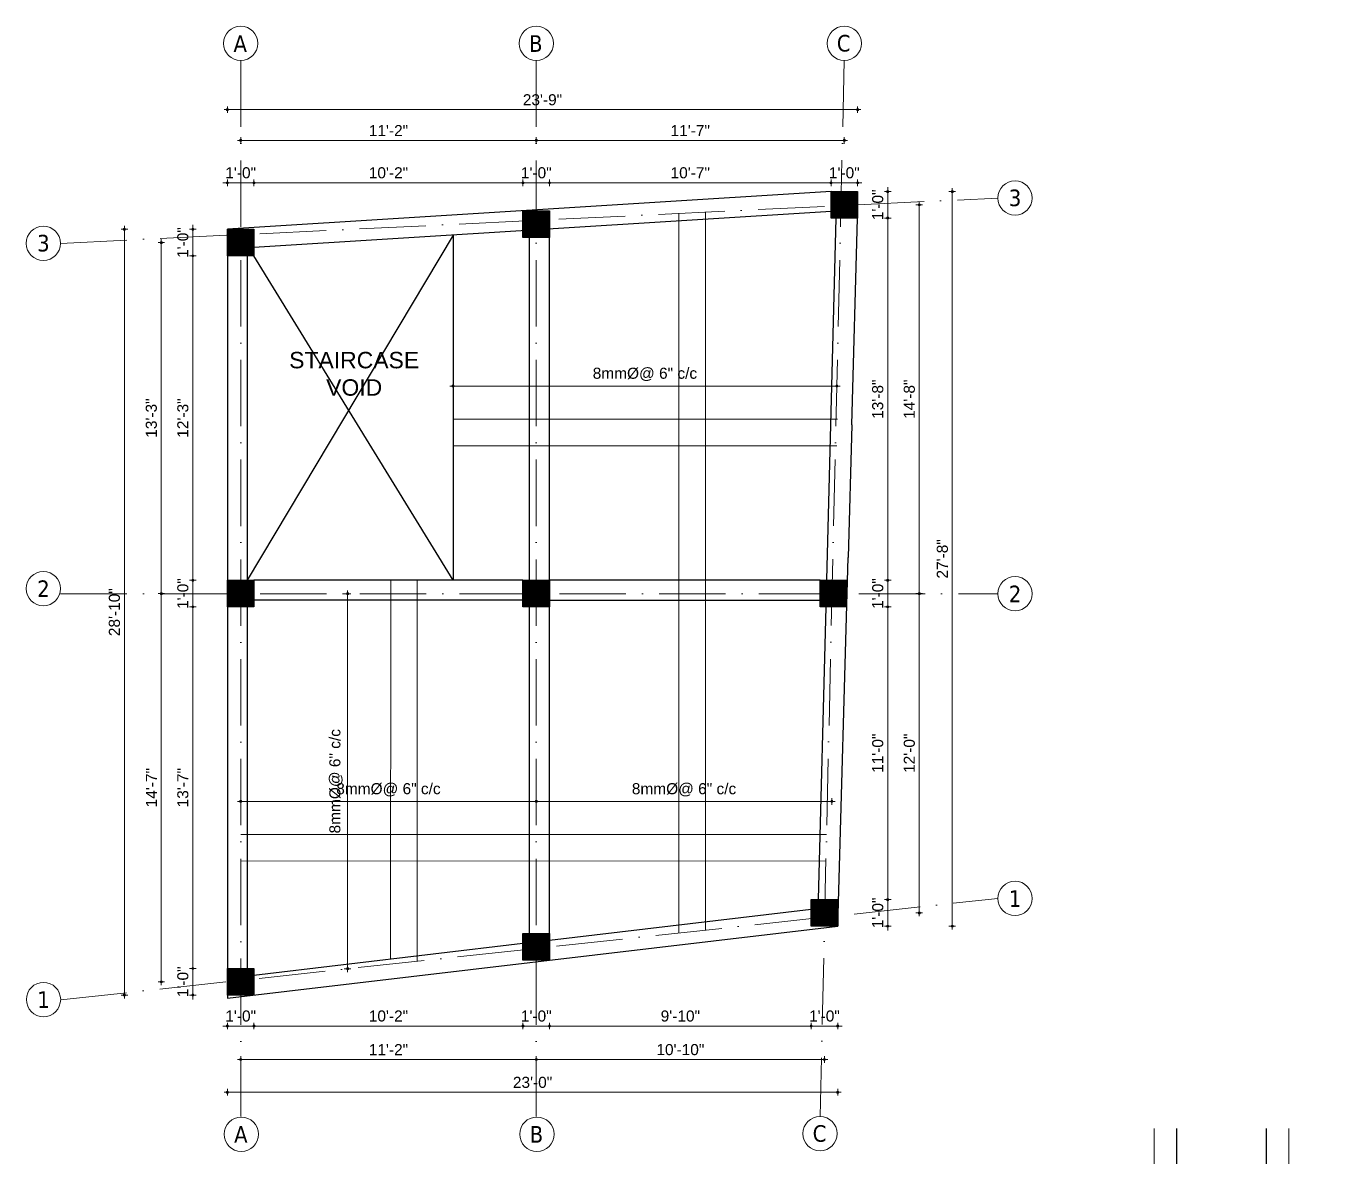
# Model space of a CAD drawing. Header units: inches. Extents: x 10143 to 23587, y -150 to 2442.
# Drawn here: x 10769 to 11362, y 818 to 1329 of the extents above; entities that cross this region are included whole.
import ezdxf

# ---------------------------------------------------------------- set-up
doc = ezdxf.new("R2010")
doc.units = ezdxf.units.IN
doc.header["$LTSCALE"] = 0.5
doc.header["$MEASUREMENT"] = 0
doc.header["$PDMODE"] = 66
doc.linetypes.add('ACAD_ISO10W100', pattern=[18, 12, -3, 0, -3])
for name, color, linetype, lineweight in [('0.13', 2, 'Continuous', 13), ('BEAM LINE', 4, 'Continuous', 9), ('DIM_LINE', 165, 'Continuous', 15), ('Dimensions', 62, 'Continuous', 13), ('hatch', 9, 'Continuous', 0), ('TEXT', 220, 'Continuous', 9), ('texts', 152, 'Continuous', 35), ('Toilet', 7, 'Continuous', 25)]:
    doc.layers.add(name, color=color, linetype=linetype, lineweight=lineweight)
doc.layers.add('OUTLINE', color=116, linetype='Continuous')
doc.layers.add('REBARS', color=5, linetype='Continuous')
doc.styles.add('Capt 1', font='arial.ttf', dxfattribs={"height": 12})
doc.styles.add('DIM', font='tahoma.ttf')
doc.styles.add('Labels', font='arial.ttf', dxfattribs={"height": 8})
doc.styles.get("Standard").update_dxf_attribs({"font": 'arial.ttf'})
doc.dimstyles.new('S8', dxfattribs={"dimtxt": 5, "dimasz": 1, "dimexe": 6, "dimexo": 18, "dimgap": 1.9375, "dimtad": 1, "dimdec": 0, "dimzin": 3, "dimdsep": 46, "dimlunit": 4, "dimtxsty": 'Standard', "dimblk": 'dot 2', "dimcen": 12, "dimse1": 1, "dimse2": 1, "dimclrd": 1, "dimclre": 1, "dimclrt": 256, "dimadec": 0, "dimazin": 0, "dimtfac": 0.75, "dimtdec": 0, "dimtix": 1, "dimtmove": 1, "dimatfit": 3, "dimldrblk": 'DOT', "dimfxl": 1, "dimtolj": 1, "dimtzin": 0, "dimlwd": 9, "dimlwe": 9, "dimarcsym": 0})
pattern_1 = [(135, (11119.12484, -2494.64467), (-0.0883883476, -0.0883883476), [])]

# ---------------------------------------------------------------- blocks, each defined once
blk = doc.blocks.new('JMJ')
at = {"layer": 'Defpoints', "color": 0, "linetype": 'ByBlock'}
blk.add_point((43468.64, -5503.19), dxfattribs=at)
at = {"layer": 'OUTLINE', "lineweight": 18, "ltscale": 0.1}
for p, q in [((43448.24, -5432.43), (43448.24, -5670.11)), ((43509.11, -5432.43), (43509.11, -5520.19)), ((43509.11, -5520.19), (43555.42, -5520.19)), ((43509.11, -5581.07), (43509.11, -5670.11)), ((43509.11, -5581.07), (43555.42, -5581.07))]:
    blk.add_line(p, q, dxfattribs=at)
at = {"layer": 'OUTLINE', "lineweight": 18}
for p, q in [((43468.64, -5503.19), (43424.96, -5503.19)), ((43463.51, -5597.21), (43408.94, -5597.21))]:
    blk.add_line(p, q, dxfattribs=at)
at = {"layer": 'OUTLINE', "color": 0, "lineweight": 18}
blk.add_lwpolyline([(43509.11, -5499.91), (43417.34, -5499.91, 0.414214), (43413.14, -5504.11), (43413.14, -5593.01)], format="xyb", dxfattribs=at)
at = {"layer": 'OUTLINE', "lineweight": 18}
blk.add_lwpolyline([(43504.91, -5600.48), (43433.36, -5600.48, -0.414214), (43429.16, -5596.28), (43429.16, -5507.39)], format="xyb", dxfattribs=at)
at = {"layer": 'OUTLINE', "color": 0}
for points in [[(43504.91, -5500.61), (43509.11, -5499.91), (43504.91, -5499.21)], [(43428.46, -5507.39), (43429.86, -5507.39), (43429.16, -5503.19)]]:
    blk.add_solid(points, dxfattribs=at)
at = {"layer": 'OUTLINE', "lineweight": 18}
for points in [[(43412.44, -5593.01), (43413.84, -5593.01), (43413.14, -5597.21)], [(43504.91, -5599.78), (43509.11, -5600.48), (43504.91, -5601.18)]]:
    blk.add_solid(points, dxfattribs=at)
at = {"layer": 'REBARS'}
for p, q in [((43458.37, -5432.43), (43458.37, -5670.11)), ((43498.98, -5432.43), (43498.98, -5668.85)), ((43468.64, -5503.19), (43468.64, -5566.73)), ((43467.71, -5530.32), (43555.42, -5530.32)), ((43463.51, -5534.52), (43463.51, -5598.07)), ((43472.84, -5570.93), (43555.42, -5570.93))]:
    blk.add_line(p, q, dxfattribs=at)
for centre, start, end in [((43467.71, -5534.52), 90, 180), ((43472.84, -5566.73), 180, 270)]:
    blk.add_arc(centre, 4.2, start, end, dxfattribs=at)
at = {"layer": 'texts', "color": 254, "ltscale": 0.1, "insert": (43422.16, -5551.83), "char_height": 11.2, "width": 160.5298, "attachment_point": 5, "rotation": 90, "style": 'Labels'}
blk.add_mtext('\\A1;Ld+10∅', dxfattribs=at)
at = {"layer": 'texts', "color": 254, "ltscale": 0.1, "char_height": 8, "width": 114.6641, "attachment_point": 5, "style": 'Labels'}
for s, insert in [('Ld = Development length in tension', (43577.84, -5629.14)), ('%%C = Bar diameter', (43577.52, -5657.8))]:
    blk.add_mtext(s, dxfattribs=dict(at, insert=insert))
at = {"layer": 'texts', "ltscale": 0.1, "insert": (43493.4, -5721), "char_height": 12, "width": 389.7901, "attachment_point": 5, "style": 'Capt 1'}
blk.add_mtext('{\\L ANCHORAGE OF BEAM BARS\\P IN COLUMNS \\P\\fArial Narrow|b0|i1|c0|p34;\\H0.8333x;\\l(NOT TO SCALE")}', dxfattribs=at)
blk = doc.blocks.new('dot1')
at = {"layer": 'hatch'}
h = blk.add_hatch(color=256, dxfattribs=at)
edge = h.paths.add_edge_path()
edge.add_arc((0, 0), 1, 0, 360)
for p, q in [((3, 0), (-3, 0)), ((0, 3), (0, -3))]:
    blk.add_line(p, q, dxfattribs=at)
blk.add_circle((0, 0), 1, dxfattribs=at)
blk = doc.blocks.new('dot 2')
at = {"layer": 'hatch', "xscale": 0.5, "yscale": 0.5, "zscale": 0.5}
blk.add_blockref('dot1', (0, 0), dxfattribs=at)
blk = doc.blocks.new('*D1155')
at = {"layer": 'Defpoints', "color": 0, "transparency": 16777216}
for p in [(10872.28, 1258.69), (10860.28, 1237.67), (10872.28, 1237.67)]:
    blk.add_point(p, dxfattribs=at)
at = {"layer": 'Toilet', "color": 1, "lineweight": 9, "transparency": 16777216}
for p, q in [((10859.28, 1258.69), (10858.28, 1258.69)), ((10860.28, 1258.69), (10872.28, 1258.69)), ((10873.28, 1258.69), (10874.28, 1258.69))]:
    blk.add_line(p, q, dxfattribs=at)
blk.add_blockref('dot 2', (10860.28, 1258.69), dxfattribs=at)
at = {"layer": 'Toilet', "color": 1, "lineweight": 9, "transparency": 16777216, "rotation": 180}
blk.add_blockref('dot 2', (10872.28, 1258.69), dxfattribs=at)
at = {"layer": 'Toilet', "transparency": 16777216, "insert": (10866.28, 1263.18), "char_height": 5, "attachment_point": 5}
blk.add_mtext('\\A1;1\'-0"', dxfattribs=at)
blk = doc.blocks.new('_Dot')
at = {"color": 0, "linetype": 'ByBlock', "lineweight": -2}
blk.add_line((-0.5, 0), (-1, 0), dxfattribs=at)
at = {"color": 0, "linetype": 'ByBlock', "const_width": 0.5}
blk.add_lwpolyline([(-0.25, 0, 1), (0.25, 0, 1)], format="xyb", close=True, dxfattribs=at)
blk = doc.blocks.new('*D1156')
at = {"layer": 'Defpoints', "color": 0, "transparency": 16777216}
for p in [(10993.9, 1258.69), (10993.9, 1246.02), (10872.28, 1237.67)]:
    blk.add_point(p, dxfattribs=at)
at = {"layer": 'Toilet', "color": 1, "lineweight": 9, "transparency": 16777216}
blk.add_line((10873.28, 1258.69), (10992.9, 1258.69), dxfattribs=at)
at = {"layer": 'Toilet', "color": 1, "lineweight": 9, "transparency": 16777216, "rotation": 180}
blk.add_blockref('dot 2', (10872.28, 1258.69), dxfattribs=at)
at = {"layer": 'Toilet', "color": 1, "lineweight": 9, "transparency": 16777216}
blk.add_blockref('dot 2', (10993.9, 1258.69), dxfattribs=at)
at = {"layer": 'Toilet', "transparency": 16777216, "insert": (10933.09, 1263.18), "char_height": 5, "attachment_point": 5}
blk.add_mtext('\\A1;10\'-2"', dxfattribs=at)
blk = doc.blocks.new('*D1157')
at = {"layer": 'Defpoints', "color": 0, "transparency": 16777216}
for p in [(11005.9, 1258.69), (10993.9, 1246.02), (11005.9, 1246.02)]:
    blk.add_point(p, dxfattribs=at)
at = {"layer": 'Toilet', "color": 1, "lineweight": 9, "transparency": 16777216}
for p, q in [((10992.9, 1258.69), (10991.9, 1258.69)), ((10993.9, 1258.69), (11005.9, 1258.69)), ((11006.9, 1258.69), (11007.9, 1258.69))]:
    blk.add_line(p, q, dxfattribs=at)
blk.add_blockref('dot 2', (10993.9, 1258.69), dxfattribs=at)
at = {"layer": 'Toilet', "color": 1, "lineweight": 9, "transparency": 16777216, "rotation": 180}
blk.add_blockref('dot 2', (11005.9, 1258.69), dxfattribs=at)
at = {"layer": 'Toilet', "transparency": 16777216, "insert": (10999.9, 1263.18), "char_height": 5, "attachment_point": 5}
blk.add_mtext('\\A1;1\'-0"', dxfattribs=at)
blk = doc.blocks.new('*D1158')
at = {"layer": 'Defpoints', "color": 0, "transparency": 16777216}
for p in [(11133.15, 1258.69), (11133.15, 1254.72), (11005.9, 1246.02)]:
    blk.add_point(p, dxfattribs=at)
at = {"layer": 'Toilet', "color": 1, "lineweight": 9, "transparency": 16777216}
blk.add_line((11006.9, 1258.69), (11132.15, 1258.69), dxfattribs=at)
at = {"layer": 'Toilet', "color": 1, "lineweight": 9, "transparency": 16777216, "rotation": 180}
blk.add_blockref('dot 2', (11005.9, 1258.69), dxfattribs=at)
at = {"layer": 'Toilet', "color": 1, "lineweight": 9, "transparency": 16777216}
blk.add_blockref('dot 2', (11133.15, 1258.69), dxfattribs=at)
at = {"layer": 'Toilet', "transparency": 16777216, "insert": (11069.52, 1263.18), "char_height": 5, "attachment_point": 5}
blk.add_mtext('\\A1;10\'-7"', dxfattribs=at)
blk = doc.blocks.new('*D1159')
at = {"layer": 'Defpoints', "color": 0, "transparency": 16777216}
for p in [(11145.15, 1258.69), (11133.15, 1254.72), (11145.15, 1254.72)]:
    blk.add_point(p, dxfattribs=at)
at = {"layer": 'Toilet', "color": 1, "lineweight": 9, "transparency": 16777216}
for p, q in [((11132.15, 1258.69), (11131.15, 1258.69)), ((11133.15, 1258.69), (11145.15, 1258.69)), ((11146.15, 1258.69), (11147.15, 1258.69))]:
    blk.add_line(p, q, dxfattribs=at)
blk.add_blockref('dot 2', (11133.15, 1258.69), dxfattribs=at)
at = {"layer": 'Toilet', "color": 1, "lineweight": 9, "transparency": 16777216, "rotation": 180}
blk.add_blockref('dot 2', (11145.15, 1258.69), dxfattribs=at)
at = {"layer": 'Toilet', "transparency": 16777216, "insert": (11139.15, 1263.18), "char_height": 5, "attachment_point": 5}
blk.add_mtext('\\A1;1\'-0"', dxfattribs=at)
blk = doc.blocks.new('*D1160')
at = {"layer": 'Defpoints', "color": 0, "transparency": 16777216}
for p in [(10999.9, 1277.84), (10999.9, 1246.02), (10866.28, 1237.67)]:
    blk.add_point(p, dxfattribs=at)
at = {"layer": 'Toilet', "color": 1, "lineweight": 9, "transparency": 16777216}
blk.add_line((10867.28, 1277.84), (10998.9, 1277.84), dxfattribs=at)
at = {"layer": 'Toilet', "color": 1, "lineweight": 9, "transparency": 16777216, "rotation": 180}
blk.add_blockref('dot 2', (10866.28, 1277.84), dxfattribs=at)
at = {"layer": 'Toilet', "color": 1, "lineweight": 9, "transparency": 16777216}
blk.add_blockref('dot 2', (10999.9, 1277.84), dxfattribs=at)
at = {"layer": 'Toilet', "transparency": 16777216, "insert": (10933.09, 1282.29), "char_height": 5, "attachment_point": 5}
blk.add_mtext('\\A1;11\'-2"', dxfattribs=at)
blk = doc.blocks.new('*D1161')
at = {"layer": 'Defpoints', "color": 0, "transparency": 16777216}
for p in [(11139.15, 1277.84), (11139.15, 1254.72), (10999.9, 1246.02)]:
    blk.add_point(p, dxfattribs=at)
at = {"layer": 'Toilet', "color": 1, "lineweight": 9, "transparency": 16777216}
blk.add_line((11000.9, 1277.84), (11138.15, 1277.84), dxfattribs=at)
at = {"layer": 'Toilet', "color": 1, "lineweight": 9, "transparency": 16777216, "rotation": 180}
blk.add_blockref('dot 2', (10999.9, 1277.84), dxfattribs=at)
at = {"layer": 'Toilet', "color": 1, "lineweight": 9, "transparency": 16777216}
blk.add_blockref('dot 2', (11139.15, 1277.84), dxfattribs=at)
at = {"layer": 'Toilet', "transparency": 16777216, "insert": (11069.52, 1282.29), "char_height": 5, "attachment_point": 5}
blk.add_mtext('\\A1;11\'-7"', dxfattribs=at)
blk = doc.blocks.new('*D1162')
at = {"layer": 'Defpoints', "color": 0, "transparency": 16777216}
for p in [(10860.28, 891.5), (10872.28, 891.5), (10872.28, 877.51)]:
    blk.add_point(p, dxfattribs=at)
at = {"layer": 'Toilet', "color": 1, "lineweight": 9, "transparency": 16777216}
for p, q in [((10859.28, 877.51), (10858.28, 877.51)), ((10860.28, 877.51), (10872.28, 877.51)), ((10873.28, 877.51), (10874.28, 877.51))]:
    blk.add_line(p, q, dxfattribs=at)
blk.add_blockref('dot 2', (10860.28, 877.51), dxfattribs=at)
at = {"layer": 'Toilet', "color": 1, "lineweight": 9, "transparency": 16777216, "rotation": 180}
blk.add_blockref('dot 2', (10872.28, 877.51), dxfattribs=at)
at = {"layer": 'Toilet', "transparency": 16777216, "insert": (10866.28, 882), "char_height": 5, "attachment_point": 5}
blk.add_mtext('\\A1;1\'-0"', dxfattribs=at)
blk = doc.blocks.new('*D1163')
at = {"layer": 'Defpoints', "color": 0, "transparency": 16777216}
for p in [(10993.9, 907.26), (10872.28, 891.5), (10993.9, 877.51)]:
    blk.add_point(p, dxfattribs=at)
at = {"layer": 'Toilet', "color": 1, "lineweight": 9, "transparency": 16777216}
blk.add_line((10873.28, 877.51), (10992.9, 877.51), dxfattribs=at)
at = {"layer": 'Toilet', "color": 1, "lineweight": 9, "transparency": 16777216, "rotation": 180}
blk.add_blockref('dot 2', (10872.28, 877.51), dxfattribs=at)
at = {"layer": 'Toilet', "color": 1, "lineweight": 9, "transparency": 16777216}
blk.add_blockref('dot 2', (10993.9, 877.51), dxfattribs=at)
at = {"layer": 'Toilet', "transparency": 16777216, "insert": (10933.09, 882), "char_height": 5, "attachment_point": 5}
blk.add_mtext('\\A1;10\'-2"', dxfattribs=at)
blk = doc.blocks.new('*D1164')
at = {"layer": 'Defpoints', "color": 0, "transparency": 16777216}
for p in [(10993.9, 907.26), (11005.9, 907.26), (11005.9, 877.51)]:
    blk.add_point(p, dxfattribs=at)
at = {"layer": 'Toilet', "color": 1, "lineweight": 9, "transparency": 16777216}
for p, q in [((10992.9, 877.51), (10991.9, 877.51)), ((10993.9, 877.51), (11005.9, 877.51)), ((11006.9, 877.51), (11007.9, 877.51))]:
    blk.add_line(p, q, dxfattribs=at)
blk.add_blockref('dot 2', (10993.9, 877.51), dxfattribs=at)
at = {"layer": 'Toilet', "color": 1, "lineweight": 9, "transparency": 16777216, "rotation": 180}
blk.add_blockref('dot 2', (11005.9, 877.51), dxfattribs=at)
at = {"layer": 'Toilet', "transparency": 16777216, "insert": (10999.9, 882), "char_height": 5, "attachment_point": 5}
blk.add_mtext('\\A1;1\'-0"', dxfattribs=at)
blk = doc.blocks.new('*D1165')
at = {"layer": 'Defpoints', "color": 0, "transparency": 16777216}
for p in [(11124.18, 922.63), (11005.9, 907.26), (11124.18, 877.51)]:
    blk.add_point(p, dxfattribs=at)
at = {"layer": 'Toilet', "color": 1, "lineweight": 9, "transparency": 16777216}
blk.add_line((11006.9, 877.51), (11123.18, 877.51), dxfattribs=at)
at = {"layer": 'Toilet', "color": 1, "lineweight": 9, "transparency": 16777216, "rotation": 180}
blk.add_blockref('dot 2', (11005.9, 877.51), dxfattribs=at)
at = {"layer": 'Toilet', "color": 1, "lineweight": 9, "transparency": 16777216}
blk.add_blockref('dot 2', (11124.18, 877.51), dxfattribs=at)
at = {"layer": 'Toilet', "transparency": 16777216, "insert": (11065.04, 882), "char_height": 5, "attachment_point": 5}
blk.add_mtext('\\A1;9\'-10"', dxfattribs=at)
blk = doc.blocks.new('*D1166')
at = {"layer": 'Defpoints', "color": 0, "transparency": 16777216}
for p in [(11124.18, 922.63), (11136.18, 922.63), (11136.18, 877.51)]:
    blk.add_point(p, dxfattribs=at)
at = {"layer": 'Toilet', "color": 1, "lineweight": 9, "transparency": 16777216}
for p, q in [((11123.18, 877.51), (11122.18, 877.51)), ((11124.18, 877.51), (11136.18, 877.51)), ((11137.18, 877.51), (11138.18, 877.51))]:
    blk.add_line(p, q, dxfattribs=at)
blk.add_blockref('dot 2', (11124.18, 877.51), dxfattribs=at)
at = {"layer": 'Toilet', "color": 1, "lineweight": 9, "transparency": 16777216, "rotation": 180}
blk.add_blockref('dot 2', (11136.18, 877.51), dxfattribs=at)
at = {"layer": 'Toilet', "transparency": 16777216, "insert": (11130.18, 882), "char_height": 5, "attachment_point": 5}
blk.add_mtext('\\A1;1\'-0"', dxfattribs=at)
blk = doc.blocks.new('*D1169')
at = {"layer": 'Defpoints', "color": 0, "transparency": 16777216}
for p in [(11136.18, 934.63), (11158.78, 934.63), (11136.18, 922.63)]:
    blk.add_point(p, dxfattribs=at)
at = {"layer": 'Toilet', "color": 1, "lineweight": 9, "transparency": 16777216}
for p, q in [((11158.78, 935.63), (11158.78, 936.63)), ((11158.78, 922.63), (11158.78, 934.63)), ((11158.78, 921.63), (11158.78, 920.63))]:
    blk.add_line(p, q, dxfattribs=at)
for p, rotation in [((11158.78, 934.63), 270), ((11158.78, 922.63), 90)]:
    blk.add_blockref('dot 2', p, dxfattribs=dict(at, rotation=rotation))
at = {"layer": 'Toilet', "transparency": 16777216, "insert": (11154.29, 928.63), "char_height": 5, "attachment_point": 5, "rotation": 90}
blk.add_mtext('\\A1;1\'-0"', dxfattribs=at)
blk = doc.blocks.new('*D1170')
at = {"layer": 'Defpoints', "color": 0, "transparency": 16777216}
for p in [(11140.22, 1066.99), (11158.78, 1066.99), (11136.18, 934.63)]:
    blk.add_point(p, dxfattribs=at)
at = {"layer": 'Toilet', "color": 1, "lineweight": 9, "transparency": 16777216}
blk.add_line((11158.78, 935.63), (11158.78, 1065.99), dxfattribs=at)
for p, rotation in [((11158.78, 1066.99), 90), ((11158.78, 934.63), 270)]:
    blk.add_blockref('dot 2', p, dxfattribs=dict(at, rotation=rotation))
at = {"layer": 'Toilet', "transparency": 16777216, "insert": (11154.29, 1000.81), "char_height": 5, "attachment_point": 5, "rotation": 90}
blk.add_mtext('\\A1;11\'-0"', dxfattribs=at)
blk = doc.blocks.new('*D1171')
at = {"layer": 'Defpoints', "color": 0, "transparency": 16777216}
for p in [(11140.22, 1078.99), (11158.78, 1078.99), (11140.22, 1066.99)]:
    blk.add_point(p, dxfattribs=at)
at = {"layer": 'Toilet', "color": 1, "lineweight": 9, "transparency": 16777216}
for p, q in [((11158.78, 1079.99), (11158.78, 1080.99)), ((11158.78, 1066.99), (11158.78, 1078.99)), ((11158.78, 1065.99), (11158.78, 1064.99))]:
    blk.add_line(p, q, dxfattribs=at)
for p, rotation in [((11158.78, 1078.99), 270), ((11158.78, 1066.99), 90)]:
    blk.add_blockref('dot 2', p, dxfattribs=dict(at, rotation=rotation))
at = {"layer": 'Toilet', "transparency": 16777216, "insert": (11154.29, 1072.99), "char_height": 5, "attachment_point": 5, "rotation": 90}
blk.add_mtext('\\A1;1\'-0"', dxfattribs=at)
blk = doc.blocks.new('*D1172')
at = {"layer": 'Defpoints', "color": 0, "transparency": 16777216}
for p in [(11145.15, 1242.72), (11158.78, 1242.72), (11140.22, 1078.99)]:
    blk.add_point(p, dxfattribs=at)
at = {"layer": 'Toilet', "color": 1, "lineweight": 9, "transparency": 16777216}
blk.add_line((11158.78, 1079.99), (11158.78, 1241.72), dxfattribs=at)
for p, rotation in [((11158.78, 1242.72), 90), ((11158.78, 1078.99), 270)]:
    blk.add_blockref('dot 2', p, dxfattribs=dict(at, rotation=rotation))
at = {"layer": 'Toilet', "transparency": 16777216, "insert": (11154.29, 1160.86), "char_height": 5, "attachment_point": 5, "rotation": 90}
blk.add_mtext('\\A1;13\'-8"', dxfattribs=at)
blk = doc.blocks.new('*D1173')
at = {"layer": 'Defpoints', "color": 0, "transparency": 16777216}
for p in [(11145.15, 1254.72), (11158.78, 1254.72), (11145.15, 1242.72)]:
    blk.add_point(p, dxfattribs=at)
at = {"layer": 'Toilet', "color": 1, "lineweight": 9, "transparency": 16777216}
for p, q in [((11158.78, 1255.72), (11158.78, 1256.72)), ((11158.78, 1242.72), (11158.78, 1254.72)), ((11158.78, 1241.72), (11158.78, 1240.72))]:
    blk.add_line(p, q, dxfattribs=at)
for p, rotation in [((11158.78, 1254.72), 270), ((11158.78, 1242.72), 90)]:
    blk.add_blockref('dot 2', p, dxfattribs=dict(at, rotation=rotation))
at = {"layer": 'Toilet', "transparency": 16777216, "insert": (11154.29, 1248.72), "char_height": 5, "attachment_point": 5, "rotation": 90}
blk.add_mtext('\\A1;1\'-0"', dxfattribs=at)
blk = doc.blocks.new('*D1174')
at = {"layer": 'Defpoints', "color": 0, "transparency": 16777216}
for p in [(11145.15, 1248.72), (11140.22, 1072.99), (11173.07, 1072.99)]:
    blk.add_point(p, dxfattribs=at)
at = {"layer": 'Toilet', "color": 1, "lineweight": 9, "transparency": 16777216}
blk.add_line((11173.07, 1247.72), (11173.07, 1073.99), dxfattribs=at)
for p, rotation in [((11173.07, 1248.72), 90), ((11173.07, 1072.99), 270)]:
    blk.add_blockref('dot 2', p, dxfattribs=dict(at, rotation=rotation))
at = {"layer": 'Toilet', "transparency": 16777216, "insert": (11168.58, 1160.86), "char_height": 5, "attachment_point": 5, "rotation": 90}
blk.add_mtext('\\A1;14\'-8"', dxfattribs=at)
blk = doc.blocks.new('*D1175')
at = {"layer": 'Defpoints', "color": 0, "transparency": 16777216}
for p in [(11140.22, 1072.99), (11136.18, 928.63), (11173.07, 928.63)]:
    blk.add_point(p, dxfattribs=at)
at = {"layer": 'Toilet', "color": 1, "lineweight": 9, "transparency": 16777216}
blk.add_line((11173.07, 1071.99), (11173.07, 929.63), dxfattribs=at)
for p, rotation in [((11173.07, 1072.99), 90), ((11173.07, 928.63), 270)]:
    blk.add_blockref('dot 2', p, dxfattribs=dict(at, rotation=rotation))
at = {"layer": 'Toilet', "transparency": 16777216, "insert": (11168.58, 1000.81), "char_height": 5, "attachment_point": 5, "rotation": 90}
blk.add_mtext('\\A1;12\'-0"', dxfattribs=at)
blk = doc.blocks.new('*D1176')
at = {"layer": 'Defpoints', "color": 0, "transparency": 16777216}
for p in [(10860.28, 1237.67), (10844.64, 1225.67), (10860.28, 1225.67)]:
    blk.add_point(p, dxfattribs=at)
at = {"layer": 'Toilet', "color": 1, "lineweight": 9, "transparency": 16777216}
for p, q in [((10844.64, 1238.67), (10844.64, 1239.67)), ((10844.64, 1237.67), (10844.64, 1225.67)), ((10844.64, 1224.67), (10844.64, 1223.67))]:
    blk.add_line(p, q, dxfattribs=at)
for p, rotation in [((10844.64, 1237.67), 270), ((10844.64, 1225.67), 90)]:
    blk.add_blockref('dot 2', p, dxfattribs=dict(at, rotation=rotation))
at = {"layer": 'Toilet', "transparency": 16777216, "insert": (10840.15, 1231.67), "char_height": 5, "attachment_point": 5, "rotation": 90}
blk.add_mtext('\\A1;1\'-0"', dxfattribs=at)
blk = doc.blocks.new('*D1177')
at = {"layer": 'Defpoints', "color": 0, "transparency": 16777216}
for p in [(10860.28, 1225.67), (10844.64, 1078.99), (10860.28, 1078.99)]:
    blk.add_point(p, dxfattribs=at)
at = {"layer": 'Toilet', "color": 1, "lineweight": 9, "transparency": 16777216}
blk.add_line((10844.64, 1224.67), (10844.64, 1079.99), dxfattribs=at)
for p, rotation in [((10844.64, 1225.67), 90), ((10844.64, 1078.99), 270)]:
    blk.add_blockref('dot 2', p, dxfattribs=dict(at, rotation=rotation))
at = {"layer": 'Toilet', "transparency": 16777216, "insert": (10840.15, 1152.33), "char_height": 5, "attachment_point": 5, "rotation": 90}
blk.add_mtext('\\A1;12\'-3"', dxfattribs=at)
blk = doc.blocks.new('*D1178')
at = {"layer": 'Defpoints', "color": 0, "transparency": 16777216}
for p in [(10860.28, 1078.99), (10844.64, 1066.99), (10860.28, 1066.99)]:
    blk.add_point(p, dxfattribs=at)
at = {"layer": 'Toilet', "color": 1, "lineweight": 9, "transparency": 16777216}
for p, q in [((10844.64, 1079.99), (10844.64, 1080.99)), ((10844.64, 1078.99), (10844.64, 1066.99)), ((10844.64, 1065.99), (10844.64, 1064.99))]:
    blk.add_line(p, q, dxfattribs=at)
for p, rotation in [((10844.64, 1078.99), 270), ((10844.64, 1066.99), 90)]:
    blk.add_blockref('dot 2', p, dxfattribs=dict(at, rotation=rotation))
at = {"layer": 'Toilet', "transparency": 16777216, "insert": (10840.15, 1072.99), "char_height": 5, "attachment_point": 5, "rotation": 90}
blk.add_mtext('\\A1;1\'-0"', dxfattribs=at)
blk = doc.blocks.new('*D1179')
at = {"layer": 'Defpoints', "color": 0, "transparency": 16777216}
for p in [(10860.28, 1066.99), (10844.64, 903.5), (10860.28, 903.5)]:
    blk.add_point(p, dxfattribs=at)
at = {"layer": 'Toilet', "color": 1, "lineweight": 9, "transparency": 16777216}
blk.add_line((10844.64, 1065.99), (10844.64, 904.5), dxfattribs=at)
for p, rotation in [((10844.64, 1066.99), 90), ((10844.64, 903.5), 270)]:
    blk.add_blockref('dot 2', p, dxfattribs=dict(at, rotation=rotation))
at = {"layer": 'Toilet', "transparency": 16777216, "insert": (10840.15, 985.24), "char_height": 5, "attachment_point": 5, "rotation": 90}
blk.add_mtext('\\A1;13\'-7"', dxfattribs=at)
blk = doc.blocks.new('*D1180')
at = {"layer": 'Defpoints', "color": 0, "transparency": 16777216}
for p in [(10860.28, 903.5), (10844.64, 891.5), (10860.28, 891.5)]:
    blk.add_point(p, dxfattribs=at)
at = {"layer": 'Toilet', "color": 1, "lineweight": 9, "transparency": 16777216}
for p, q in [((10844.64, 904.5), (10844.64, 905.5)), ((10844.64, 903.5), (10844.64, 891.5)), ((10844.64, 890.5), (10844.64, 889.5))]:
    blk.add_line(p, q, dxfattribs=at)
for p, rotation in [((10844.64, 903.5), 270), ((10844.64, 891.5), 90)]:
    blk.add_blockref('dot 2', p, dxfattribs=dict(at, rotation=rotation))
at = {"layer": 'Toilet', "transparency": 16777216, "insert": (10840.15, 897.5), "char_height": 5, "attachment_point": 5, "rotation": 90}
blk.add_mtext('\\A1;1\'-0"', dxfattribs=at)
blk = doc.blocks.new('*D1181')
at = {"layer": 'Defpoints', "color": 0, "transparency": 16777216}
for p in [(10860.28, 1231.67), (10830.4, 1072.99), (10860.28, 1072.99)]:
    blk.add_point(p, dxfattribs=at)
at = {"layer": 'Toilet', "color": 1, "lineweight": 9, "transparency": 16777216}
blk.add_line((10830.4, 1230.67), (10830.4, 1073.99), dxfattribs=at)
for p, rotation in [((10830.4, 1231.67), 90), ((10830.4, 1072.99), 270)]:
    blk.add_blockref('dot 2', p, dxfattribs=dict(at, rotation=rotation))
at = {"layer": 'Toilet', "transparency": 16777216, "insert": (10825.91, 1152.33), "char_height": 5, "attachment_point": 5, "rotation": 90}
blk.add_mtext('\\A1;13\'-3"', dxfattribs=at)
blk = doc.blocks.new('*D1182')
at = {"layer": 'Defpoints', "color": 0, "transparency": 16777216}
for p in [(10860.28, 1072.99), (10830.4, 897.5), (10860.28, 897.5)]:
    blk.add_point(p, dxfattribs=at)
at = {"layer": 'Toilet', "color": 1, "lineweight": 9, "transparency": 16777216}
blk.add_line((10830.4, 1071.99), (10830.4, 898.5), dxfattribs=at)
for p, rotation in [((10830.4, 1072.99), 90), ((10830.4, 897.5), 270)]:
    blk.add_blockref('dot 2', p, dxfattribs=dict(at, rotation=rotation))
at = {"layer": 'Toilet', "transparency": 16777216, "insert": (10825.95, 985.24), "char_height": 5, "attachment_point": 5, "rotation": 90}
blk.add_mtext('\\A1;14\'-7"', dxfattribs=at)
blk = doc.blocks.new('*D1154')
at = {"layer": 'Defpoints', "color": 0, "transparency": 16777216}
for p in [(10813.69, 1237.67), (10860.28, 1237.67), (10860.28, 891.5)]:
    blk.add_point(p, dxfattribs=at)
at = {"layer": 'Toilet', "color": 1, "lineweight": 9, "transparency": 16777216}
blk.add_line((10813.69, 892.5), (10813.69, 1236.67), dxfattribs=at)
for p, rotation in [((10813.69, 1237.67), 90), ((10813.69, 891.5), 270)]:
    blk.add_blockref('dot 2', p, dxfattribs=dict(at, rotation=rotation))
at = {"layer": 'Toilet', "transparency": 16777216, "insert": (10809.2, 1064.59), "char_height": 5, "attachment_point": 5, "rotation": 90}
blk.add_mtext('\\A1;28\'-10"', dxfattribs=at)
blk = doc.blocks.new('*D1183')
at = {"layer": 'Defpoints', "color": 0, "transparency": 16777216}
for p in [(10866.28, 979.19), (10999.9, 979.03), (10999.9, 979.03)]:
    blk.add_point(p, dxfattribs=at)
at = {"layer": 'DIM_LINE', "color": 1, "lineweight": 9, "transparency": 16777216}
blk.add_line((10867.28, 979.03), (10998.9, 979.03), dxfattribs=at)
at = {"layer": 'DIM_LINE', "color": 1, "lineweight": 9, "transparency": 16777216, "rotation": 180}
blk.add_blockref('dot 2', (10866.28, 979.03), dxfattribs=at)
at = {"layer": 'DIM_LINE', "color": 1, "lineweight": 9, "transparency": 16777216}
blk.add_blockref('dot 2', (10999.9, 979.03), dxfattribs=at)
at = {"layer": 'DIM_LINE', "transparency": 16777216, "insert": (10933.09, 984.29), "char_height": 5, "attachment_point": 5}
blk.add_mtext('\\A1;8mm%%C@ 6" c/c', dxfattribs=at)
blk = doc.blocks.new('*D1184')
at = {"layer": 'Defpoints', "color": 0, "transparency": 16777216}
for p in [(10916.68, 1072.92), (10914.62, 903.38), (10914.62, 903.38)]:
    blk.add_point(p, dxfattribs=at)
at = {"layer": 'DIM_LINE', "color": 1, "lineweight": 9, "transparency": 16777216}
blk.add_line((10914.62, 1071.92), (10914.62, 904.38), dxfattribs=at)
for p, rotation in [((10914.62, 1072.92), 90), ((10914.62, 903.38), 270)]:
    blk.add_blockref('dot 2', p, dxfattribs=dict(at, rotation=rotation))
at = {"layer": 'DIM_LINE', "transparency": 16777216, "insert": (10909.35, 988.15), "char_height": 5, "attachment_point": 5, "rotation": 90}
blk.add_mtext('\\A1;8mm%%C@ 6" c/c', dxfattribs=at)
blk = doc.blocks.new('*D1185')
at = {"layer": 'Defpoints', "color": 0, "transparency": 16777216}
for p in [(10999.9, 979.19), (11133.52, 979.03), (11133.52, 979.03)]:
    blk.add_point(p, dxfattribs=at)
at = {"layer": 'DIM_LINE', "color": 1, "lineweight": 9, "transparency": 16777216}
blk.add_line((11000.9, 979.03), (11132.52, 979.03), dxfattribs=at)
at = {"layer": 'DIM_LINE', "color": 1, "lineweight": 9, "transparency": 16777216, "rotation": 180}
blk.add_blockref('dot 2', (10999.9, 979.03), dxfattribs=at)
at = {"layer": 'DIM_LINE', "color": 1, "lineweight": 9, "transparency": 16777216}
blk.add_blockref('dot 2', (11133.52, 979.03), dxfattribs=at)
at = {"layer": 'DIM_LINE', "transparency": 16777216, "insert": (11066.71, 984.29), "char_height": 5, "attachment_point": 5}
blk.add_mtext('\\A1;8mm%%C@ 6" c/c', dxfattribs=at)
blk = doc.blocks.new('*D1186')
at = {"layer": 'Defpoints', "color": 0, "transparency": 16777216}
for p in [(10962.28, 1166.92), (11135.78, 1166.82), (11135.78, 1166.82)]:
    blk.add_point(p, dxfattribs=at)
at = {"layer": 'DIM_LINE', "color": 1, "lineweight": 9, "transparency": 16777216}
blk.add_line((10963.28, 1166.82), (11134.78, 1166.82), dxfattribs=at)
at = {"layer": 'DIM_LINE', "color": 1, "lineweight": 9, "transparency": 16777216, "rotation": 180}
blk.add_blockref('dot 2', (10962.28, 1166.82), dxfattribs=at)
at = {"layer": 'DIM_LINE', "color": 1, "lineweight": 9, "transparency": 16777216}
blk.add_blockref('dot 2', (11135.78, 1166.82), dxfattribs=at)
at = {"layer": 'DIM_LINE', "transparency": 16777216, "insert": (11049.03, 1172.09), "char_height": 5, "attachment_point": 5}
blk.add_mtext('\\A1;8mm%%C@ 6" c/c', dxfattribs=at)

msp = doc.modelspace()

# ---------------------------------------------------------------- hatches: boundary and pattern name
at = {"layer": 'Toilet'}
h = msp.add_hatch(dxfattribs=at)
h.set_pattern_fill('ANSI31', color=256, angle=90)
h.set_pattern_definition(pattern_1)
h.paths.add_polyline_path([(11145.15, 1254.72), (11133.15, 1254.72), (11133.15, 1254.72), (11133.15, 1242.72), (11145.15, 1242.72)])
h = msp.add_hatch(dxfattribs=at)
h.set_pattern_fill('ANSI31', color=256, angle=90)
h.set_pattern_definition(pattern_1)
h.paths.add_polyline_path([(10872.28, 891.5), (10872.28, 903.5), (10860.28, 903.5), (10860.28, 891.5)])
h.paths.add_polyline_path([(10860.28, 1066.99), (10872.28, 1066.99), (10872.28, 1078.99), (10860.28, 1078.99)])
h.paths.add_polyline_path([(10872.28, 1225.67), (10872.28, 1237.67), (10860.28, 1237.67), (10860.28, 1225.67)])
h.paths.add_polyline_path([(11005.9, 1234.02), (11005.9, 1246.02), (10993.9, 1246.02), (10993.9, 1234.02)])
h.paths.add_polyline_path([(11128.22, 1078.99), (11128.22, 1066.99), (11140.22, 1066.99), (11140.22, 1078.99)])
h.paths.add_polyline_path([(11124.18, 922.63), (11136.18, 922.63), (11136.18, 934.63), (11124.18, 934.63)])
h.paths.add_polyline_path([(11005.9, 919.26), (10993.9, 919.26), (10993.9, 907.26), (11005.9, 907.26)])
h.paths.add_polyline_path([(11005.9, 1066.99), (11005.9, 1078.99), (10993.9, 1078.99), (10993.9, 1066.99)])

# ---------------------------------------------------------------- linework, layer by layer
at = {"layer": '0.13', "color": 0, "ltscale": 0.5}
for p, q in [((10993.9, 1078.99), (10993.9, 1074.99)), ((11005.9, 1078.99), (11005.9, 1074.99))]:
    msp.add_line(p, q, dxfattribs=at)
at = {"layer": 'BEAM LINE'}
for p, q in [((11076.43, 1245.41), (11076.34, 920.86)), ((11064.43, 1244.83), (11064.34, 919.57)), ((10962.28, 1151.83), (11136.05, 1151.78)), ((10962.28, 1139.83), (11135.78, 1139.78)), ((10934.11, 1078.99), (10934.06, 907.85)), ((10946.11, 1078.99), (10946.06, 906.78)), ((10866.28, 964.12), (11131.13, 964.04)), ((10866.28, 952.12), (11130.85, 952.04))]:
    msp.add_line(p, q, dxfattribs=at)
at = {"layer": 'TEXT', "linetype": 'ACAD_ISO10W100', "ltscale": 5}
for p, q in [((10866.28, 1313.93), (10866.28, 836.56)), ((10999.9, 1313.93), (10999.9, 836.56)), ((11139.15, 1313.93), (11128.2, 836.56)), ((10784.86, 1231.32), (11208.58, 1251.79)), ((10784.86, 1072.92), (11208.58, 1072.92)), ((10784.9, 889.35), (11208.58, 935.16))]:
    msp.add_line(p, q, dxfattribs=at)
at = {"layer": 'TEXT', "ltscale": 0.5}
for centre in [(10866.28, 1321.7), (10999.9, 1321.7), (11139.15, 1321.7), (11216.35, 1251.79), (10777.09, 1231.32), (10777.09, 1075.25), (11216.35, 1072.92), (11216.35, 935.16), (10777.14, 889.48), (10866.56, 828.6), (11000.18, 828.6), (11128.2, 828.85)]:
    msp.add_circle(centre, 7.76, dxfattribs=at)
at = {"layer": 'Toilet'}
for p, q in [((11133.15, 1254.72), (10860.28, 1237.67)), ((11133.15, 1245.71), (10872.28, 1229.4)), ((11131.28, 1079.26), (11135.54, 1242.72)), ((11142.53, 1149.27), (11145.15, 1242.72)), ((10860.28, 1237.67), (10860.28, 1078.99)), ((10869.28, 1237.67), (10869.28, 903.5)), ((10962.28, 1235.03), (10869.28, 1078.99)), ((10962.28, 1235.03), (10962.28, 1078.99)), ((10996.9, 919.26), (10996.9, 1237.19)), ((11005.9, 916.15), (11005.9, 1237.76)), ((10962.28, 1078.99), (10872.28, 1225.67)), ((11142.53, 1149.27), (11140.85, 1089.27)), ((11136.18, 922.63), (11140.85, 1089.27)), ((10860.28, 1078.99), (10872.28, 1078.99)), ((10860.28, 1066.99), (10860.28, 1078.99)), ((10860.28, 1078.99), (10860.28, 890.08)), ((10872.28, 1078.99), (10872.28, 1066.99)), ((10993.9, 1078.99), (10872.28, 1078.99)), ((10957.9, 1078.99), (10872.28, 1078.99)), ((11128.22, 1078.99), (11005.9, 1078.99)), ((10993.9, 1069.99), (10872.28, 1069.99)), ((11005.9, 1069.99), (11128.22, 1069.99)), ((10872.28, 1066.99), (10860.28, 1066.99)), ((11127.5, 934.63), (11130.96, 1066.99)), ((11005.9, 916.32), (11124.18, 930.27)), ((10860.28, 890.08), (11136.18, 922.63)), ((10872.28, 900.56), (10993.9, 914.91))]:
    msp.add_line(p, q, dxfattribs=at)
for points in [[(11133.15, 1242.72), (11133.15, 1254.72), (11145.15, 1254.72), (11145.15, 1242.72)], [(11133.15, 1254.72), (11145.15, 1254.72), (11145.15, 1242.72), (11133.15, 1242.72)], [(10993.9, 1234.02), (10993.9, 1246.02), (11005.9, 1246.02), (11005.9, 1234.02)], [(10993.9, 1246.02), (11005.9, 1246.02), (11005.9, 1234.02), (10993.9, 1234.02)], [(10860.28, 1225.67), (10860.28, 1237.67), (10872.28, 1237.67), (10872.28, 1225.67)], [(10860.28, 1066.99), (10860.28, 1078.99), (10872.28, 1078.99), (10872.28, 1066.99)], [(10993.9, 1066.99), (10993.9, 1078.99), (11005.9, 1078.99), (11005.9, 1066.99)], [(10993.9, 1078.99), (11005.9, 1078.99), (11005.9, 1066.99), (10993.9, 1066.99)], [(11128.22, 1066.99), (11128.22, 1078.99), (11140.22, 1078.99), (11140.22, 1066.99)], [(11128.22, 1078.99), (11140.22, 1078.99), (11140.22, 1066.99), (11128.22, 1066.99)], [(11124.18, 922.63), (11124.18, 934.63), (11136.18, 934.63), (11136.18, 922.63)], [(11124.18, 934.63), (11136.18, 934.63), (11136.18, 922.63), (11124.18, 922.63)], [(10993.9, 907.26), (10993.9, 919.26), (11005.9, 919.26), (11005.9, 907.26)], [(10993.9, 919.26), (11005.9, 919.26), (11005.9, 907.26), (10993.9, 907.26)], [(10860.28, 891.5), (10860.28, 903.5), (10872.28, 903.5), (10872.28, 891.5)], [(10860.28, 903.5), (10872.28, 903.5), (10872.28, 891.5), (10860.28, 891.5)]]:
    msp.add_lwpolyline(points, close=True, dxfattribs=at)

# ---------------------------------------------------------------- block references
at = {"layer": 'Dimensions'}
msp.add_blockref('JMJ', (-32169.04, 6263.58), dxfattribs=at)

# ---------------------------------------------------------------- texts
at = {"layer": 'TEXT', "ltscale": 0.5, "char_height": 7.5, "width": 853.3078, "attachment_point": 9, "style": 'DIM'}
for s, insert in [('A', (10869.1, 1317.88)), ('B', (11002.72, 1317.88)), ('C', (11141.97, 1317.88)), ('3', (11219.17, 1247.98)), ('3', (10779.91, 1227.51)), ('2', (10779.91, 1071.44)), ('2', (11219.17, 1069.1)), ('1', (11219.17, 931.35)), ('1', (10779.96, 885.67)), ('A', (10869.38, 824.78)), ('B', (11003.01, 824.78)), ('C', (11131.03, 825.04))]:
    msp.add_mtext(s, dxfattribs=dict(at, insert=insert))
at = {"layer": 'TEXT', "color": 2, "insert": (10913.83, 1182.25), "char_height": 7.4247, "width": 409.7365, "attachment_point": 2}
msp.add_mtext('\\pi7.488;STAIRCASE\\PVOID', dxfattribs=at)

# ---------------------------------------------------------------- dimensions: what is measured, and where the dimension line sits
at = {"layer": 'DIM_LINE'}
for base, p1, p2, picture, middle in [((11135.78, 1166.82), (10962.28, 1166.92), (11135.78, 1166.82), '*D1186', (11049.03, 1172.09)), ((10999.9, 979.03), (10866.28, 979.19), (10999.9, 979.03), '*D1183', (10933.09, 984.29)), ((11133.52, 979.03), (10999.9, 979.19), (11133.52, 979.03), '*D1185', (11066.71, 984.29))]:
    dim = msp.add_linear_dim(base=base, p1=p1, p2=p2, text='8mm%%C@ 6" c/c', dimstyle='S8', dxfattribs=at)
    dim.commit()
    dim.dimension.update_dxf_attribs({"geometry": picture, "text_midpoint": middle})
dim = msp.add_linear_dim(base=(10914.62, 903.38), p1=(10916.68, 1072.92), p2=(10914.62, 903.38), angle=270, text='8mm%%C@ 6" c/c', dimstyle='S8', dxfattribs=at)
dim.commit()
dim.dimension.update_dxf_attribs({"geometry": '*D1184', "text_midpoint": (10909.35, 988.15)})
at = {"layer": 'Toilet'}
for base, p1, p2 in [((11145.15, 1291.75), (10860.28, 1237.67), (11145.15, 1254.72)), ((11136.18, 847.57), (10860.28, 891.5), (11136.18, 922.63)), ((11130.18, 862.38), (10999.9, 907.26), (11130.18, 922.63)), ((10999.9, 862.38), (10866.28, 891.5), (10999.9, 907.26))]:
    msp.add_linear_dim(base=base, p1=p1, p2=p2, dimstyle='S8', override={"dimfxl": 2, "dimfxlon": 1, "dimarcsym": 1}, dxfattribs=at).render()
for base, p1, p2, picture, middle in [((10999.9, 1277.84), (10866.28, 1237.67), (10999.9, 1246.02), '*D1160', (10933.09, 1282.29)), ((11139.15, 1277.84), (10999.9, 1246.02), (11139.15, 1254.72), '*D1161', (11069.52, 1282.29)), ((11124.18, 877.51), (11005.9, 907.26), (11124.18, 922.63), '*D1165', (11065.04, 882)), ((11136.18, 877.51), (11124.18, 922.63), (11136.18, 922.63), '*D1166', (11130.18, 882)), ((10993.9, 877.51), (10872.28, 891.5), (10993.9, 907.26), '*D1163', (10933.09, 882)), ((11005.9, 877.51), (10993.9, 907.26), (11005.9, 907.26), '*D1164', (10999.9, 882)), ((10872.28, 877.51), (10860.28, 891.5), (10872.28, 891.5), '*D1162', (10866.28, 882))]:
    dim = msp.add_linear_dim(base=base, p1=p1, p2=p2, dimstyle='S8', override={"dimfxl": 2, "dimfxlon": 1, "dimarcsym": 1}, dxfattribs=at)
    dim.commit()
    dim.dimension.update_dxf_attribs({"geometry": picture, "text_midpoint": middle})
dim = msp.add_aligned_dim(p1=(10860.28, 1237.67), p2=(10872.28, 1237.67), distance=21.01, dimstyle='S8', override={"dimfxl": 2, "dimfxlon": 1, "dimarcsym": 1}, dxfattribs=at)
dim.commit()
dim.dimension.update_dxf_attribs({"geometry": '*D1155', "text_midpoint": (10866.28, 1263.18)})
for base, p1, p2, angle, picture, middle in [((10993.9, 1258.69), (10872.28, 1237.67), (10993.9, 1246.02), 180, '*D1156', (10933.09, 1263.18)), ((11005.9, 1258.69), (10993.9, 1246.02), (11005.9, 1246.02), 180, '*D1157', (10999.9, 1263.18)), ((11133.15, 1258.69), (11005.9, 1246.02), (11133.15, 1254.72), 180, '*D1158', (11069.52, 1263.18)), ((11145.15, 1258.69), (11133.15, 1254.72), (11145.15, 1254.72), 180, '*D1159', (11139.15, 1263.18)), ((11158.78, 1254.72), (11145.15, 1242.72), (11145.15, 1254.72), 90, '*D1173', (11154.29, 1248.72)), ((11173.07, 1072.99), (11145.15, 1248.72), (11140.22, 1072.99), 90, '*D1174', (11168.58, 1160.86)), ((10844.64, 1225.67), (10860.28, 1237.67), (10860.28, 1225.67), 90, '*D1176', (10840.15, 1231.67)), ((11158.78, 1242.72), (11140.22, 1078.99), (11145.15, 1242.72), 90, '*D1172', (11154.29, 1160.86)), ((10813.69, 1237.67), (10860.28, 891.5), (10860.28, 1237.67), 90, '*D1154', (10809.2, 1064.59)), ((10830.4, 1072.99), (10860.28, 1231.67), (10860.28, 1072.99), 90, '*D1181', (10825.91, 1152.33)), ((10844.64, 1078.99), (10860.28, 1225.67), (10860.28, 1078.99), 90, '*D1177', (10840.15, 1152.33)), ((10844.64, 1066.99), (10860.28, 1078.99), (10860.28, 1066.99), 90, '*D1178', (10840.15, 1072.99)), ((11158.78, 1078.99), (11140.22, 1066.99), (11140.22, 1078.99), 90, '*D1171', (11154.29, 1072.99)), ((10830.4, 897.5), (10860.28, 1072.99), (10860.28, 897.5), 90, '*D1182', (10825.95, 985.24)), ((11173.07, 928.63), (11140.22, 1072.99), (11136.18, 928.63), 90, '*D1175', (11168.58, 1000.81)), ((10844.64, 903.5), (10860.28, 1066.99), (10860.28, 903.5), 90, '*D1179', (10840.15, 985.24)), ((11158.78, 1066.99), (11136.18, 934.63), (11140.22, 1066.99), 90, '*D1170', (11154.29, 1000.81)), ((11158.78, 934.63), (11136.18, 922.63), (11136.18, 934.63), 90, '*D1169', (11154.29, 928.63)), ((10844.64, 891.5), (10860.28, 903.5), (10860.28, 891.5), 90, '*D1180', (10840.15, 897.5))]:
    dim = msp.add_linear_dim(base=base, p1=p1, p2=p2, angle=angle, dimstyle='S8', override={"dimfxl": 2, "dimfxlon": 1, "dimarcsym": 1}, dxfattribs=at)
    dim.commit()
    dim.dimension.update_dxf_attribs({"geometry": picture, "text_midpoint": middle})
msp.add_linear_dim(base=(11187.95, 1254.72), p1=(11136.18, 922.63), p2=(11145.15, 1254.72), angle=90, dimstyle='S8', override={"dimfxl": 2, "dimfxlon": 1, "dimarcsym": 1}, dxfattribs=at).render()

doc.saveas('drawing.dxf')
